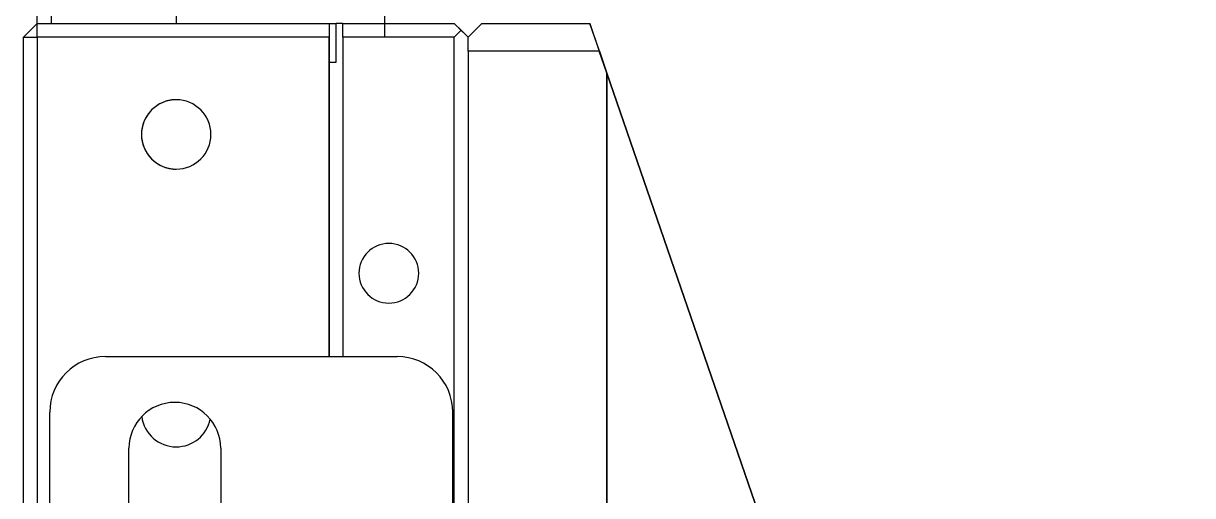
# Model space of a CAD drawing. Extents: x 32 to 301, y 48 to 360.
# Drawn here: x 178.46 to 220.54, y 144.37 to 161.38 of the extents above; entities that cross this region are included whole.
import ezdxf

# ---------------------------------------------------------------- set-up
doc = ezdxf.new("R2010")
doc.units = 0
doc.linetypes.add('CENTER', pattern=[2, 1.25, -0.25, 0.25, -0.25])
doc.layers.get('0').update_dxf_attribs({"linetype": 'CONTINUOUS'})

msp = doc.modelspace()

# ---------------------------------------------------------------- linework, layer by layer
at = {"color": 1, "linetype": 'CENTER'}
msp.add_line((191.464, 160.882), (191.464, 222.832), dxfattribs=at)
at = {"color": 7, "linetype": 'CONTINUOUS'}
for p, q in [((178.964, 161.382), (178.964, 178.882)), ((179.464, 178.882), (179.464, 161.382)), ((183.964, 175.882), (183.964, 161.382)), ((183.964, 175.882), (183.964, 161.382)), ((178.463, 160.882), (178.963, 161.382)), ((178.963, 161.382), (189.463, 161.382)), ((178.963, 160.882), (178.963, 161.382)), ((189.463, 161.382), (189.463, 149.382)), ((189.463, 161.382), (189.463, 160.882)), ((189.464, 161.382), (189.714, 161.382)), ((189.963, 161.382), (189.713, 161.382)), ((189.713, 159.982), (189.713, 161.382)), ((189.963, 161.382), (190.164, 161.382)), ((189.963, 160.882), (189.963, 161.382)), ((190.164, 161.382), (193.963, 161.382)), ((190.164, 161.382), (190.164, 161.382)), ((193.963, 161.382), (193.964, 161.382)), ((193.963, 161.382), (194.213, 161.132)), ((194.214, 161.132), (193.964, 161.382)), ((194.114, 161.232), (194.114, 161.232)), ((194.463, 160.883), (194.114, 161.232)), ((194.114, 161.232), (194.114, 161.232)), ((194.114, 161.232), (194.464, 160.883)), ((194.963, 161.382), (194.463, 160.882)), ((194.963, 161.382), (198.844, 161.382)), ((198.844, 161.382), (198.845, 161.382)), ((198.844, 161.382), (199.188, 160.382)), ((199.189, 160.382), (198.845, 161.382)), ((178.463, 121.882), (178.463, 160.882)), ((178.463, 160.882), (178.963, 160.882)), ((178.963, 160.882), (178.963, 135.428)), ((189.463, 160.882), (178.963, 160.882)), ((189.463, 149.382), (189.463, 160.882)), ((189.963, 160.882), (189.963, 149.382)), ((193.963, 160.882), (189.963, 160.882)), ((194.213, 161.132), (193.963, 160.882)), ((193.963, 142.235), (193.963, 160.882)), ((194.213, 161.132), (194.463, 160.882)), ((194.464, 160.883), (194.214, 161.132)), ((194.463, 160.382), (194.463, 160.882)), ((194.463, 160.382), (194.463, 121.382)), ((199.188, 160.382), (194.463, 160.382)), ((199.463, 159.584), (199.188, 160.382)), ((199.189, 160.382), (199.464, 159.584)), ((189.463, 159.982), (189.463, 149.382)), ((189.463, 149.382), (189.463, 159.982)), ((189.463, 159.982), (189.713, 159.982)), ((199.463, 91.382), (199.463, 159.584)), ((199.463, 159.584), (199.464, 159.584)), ((199.464, 159.584), (199.464, 98.382)), ((220.537, 98.382), (199.464, 159.584)), ((199.464, 159.584), (220.537, 98.382)), ((199.464, 159.583), (199.464, 159.584)), ((199.464, 159.584), (199.464, 159.584)), ((199.463, 156.132), (199.463, 158.632)), ((199.463, 157.382), (199.463, 158.632)), ((199.463, 158.632), (199.463, 157.382)), ((199.463, 156.132), (199.463, 157.382)), ((199.463, 157.382), (199.463, 156.132)), ((181.413, 149.382), (191.913, 149.382)), ((179.413, 137.456), (179.413, 147.382)), ((193.913, 142.362), (193.913, 147.382)), ((193.913, 147.382), (193.913, 142.362)), ((182.263, 140.085), (182.263, 146.082)), ((182.263, 140.085), (182.263, 146.082)), ((185.563, 146.082), (185.563, 140.12))]:
    msp.add_line(p, q, dxfattribs=at)
msp.add_polyline3d([(183.963, 158.632, 0), (183.933, 158.632, 0), (183.902, 158.631, 0), (183.871, 158.629, 0), (183.841, 158.626, 0), (183.81, 158.623, 0), (183.78, 158.619, 0), (183.75, 158.614, 0), (183.72, 158.608, 0), (183.69, 158.602, 0), (183.66, 158.595, 0), (183.63, 158.587, 0), (183.601, 158.579, 0), (183.571, 158.569, 0), (183.542, 158.559, 0), (183.514, 158.549, 0), (183.485, 158.537, 0), (183.457, 158.525, 0), (183.429, 158.512, 0), (183.401, 158.499, 0), (183.374, 158.485, 0), (183.347, 158.47, 0), (183.321, 158.455, 0), (183.295, 158.439, 0), (183.269, 158.422, 0), (183.244, 158.404, 0), (183.219, 158.386, 0), (183.194, 158.368, 0), (183.17, 158.349, 0), (183.147, 158.329, 0), (183.124, 158.309, 0), (183.101, 158.288, 0), (183.079, 158.266, 0), (183.058, 158.244, 0), (183.037, 158.222, 0), (183.017, 158.199, 0), (182.997, 158.175, 0), (182.978, 158.152, 0), (182.959, 158.127, 0), (182.941, 158.102, 0), (182.924, 158.077, 0), (182.907, 158.051, 0), (182.891, 158.025, 0), (182.876, 157.999, 0), (182.861, 157.972, 0), (182.847, 157.944, 0), (182.833, 157.917, 0), (182.821, 157.889, 0), (182.809, 157.861, 0), (182.797, 157.832, 0), (182.786, 157.804, 0), (182.776, 157.775, 0), (182.767, 157.745, 0), (182.759, 157.716, 0), (182.751, 157.686, 0), (182.744, 157.656, 0), (182.737, 157.626, 0), (182.732, 157.596, 0), (182.727, 157.566, 0), (182.723, 157.535, 0), (182.719, 157.505, 0), (182.717, 157.474, 0), (182.715, 157.444, 0), (182.714, 157.413, 0), (182.713, 157.382, 0), (182.714, 157.352, 0), (182.715, 157.321, 0), (182.717, 157.291, 0), (182.719, 157.26, 0), (182.723, 157.229, 0), (182.727, 157.199, 0), (182.732, 157.169, 0), (182.737, 157.139, 0), (182.744, 157.109, 0), (182.751, 157.079, 0), (182.759, 157.049, 0), (182.767, 157.02, 0), (182.776, 156.99, 0), (182.786, 156.961, 0), (182.797, 156.933, 0), (182.809, 156.904, 0), (182.821, 156.876, 0), (182.833, 156.848, 0), (182.847, 156.82, 0), (182.861, 156.793, 0), (182.876, 156.766, 0), (182.891, 156.74, 0), (182.907, 156.714, 0), (182.924, 156.688, 0), (182.941, 156.663, 0), (182.959, 156.638, 0), (182.978, 156.613, 0), (182.997, 156.589, 0), (183.017, 156.566, 0), (183.037, 156.543, 0), (183.058, 156.521, 0), (183.079, 156.499, 0), (183.101, 156.477, 0), (183.124, 156.456, 0), (183.147, 156.436, 0), (183.17, 156.416, 0), (183.194, 156.397, 0), (183.219, 156.378, 0), (183.244, 156.36, 0), (183.269, 156.343, 0), (183.295, 156.326, 0), (183.321, 156.31, 0), (183.347, 156.295, 0), (183.374, 156.28, 0), (183.401, 156.266, 0), (183.429, 156.252, 0), (183.457, 156.24, 0), (183.485, 156.228, 0), (183.514, 156.216, 0), (183.542, 156.206, 0), (183.571, 156.196, 0), (183.601, 156.186, 0), (183.63, 156.178, 0), (183.66, 156.17, 0), (183.69, 156.163, 0), (183.72, 156.156, 0), (183.75, 156.151, 0), (183.78, 156.146, 0), (183.81, 156.142, 0), (183.841, 156.138, 0), (183.871, 156.136, 0), (183.902, 156.134, 0), (183.933, 156.133, 0), (183.963, 156.132, 0)], dxfattribs=at)
for centre, radius, start, end in [((183.963, 157.382), 1.25, 90, 270), ((183.963, 157.382), 1.25, 270, 90), ((191.613, 152.382), 1.075, 90, 270), ((191.613, 152.382), 1.075, 90, 270), ((191.613, 152.382), 1.075, 270, 90), ((181.413, 147.382), 2, 90, 180), ((191.913, 147.382), 2, 0, 90), ((191.913, 147.382), 2, 0, 90), ((183.913, 146.082), 1.65, 90, 180), ((183.913, 146.082), 1.65, 90, 180), ((183.913, 146.082), 1.65, 0, 90), ((183.963, 147.382), 1.25, 187.2157, 270), ((183.963, 147.382), 1.25, 187.2206, 270), ((183.963, 147.382), 1.25, 270, 348.374)]:
    msp.add_arc(centre, radius, start, end, dxfattribs=at)
at = {"color": 3, "linetype": 'CONTINUOUS'}
for centre, radius, start in [((191.613, 152.382), 1.075, 90), ((183.963, 147.382), 1.25, 187.2174)]:
    msp.add_arc(centre, radius, start, 270, dxfattribs=at)

doc.saveas('drawing.dxf')
